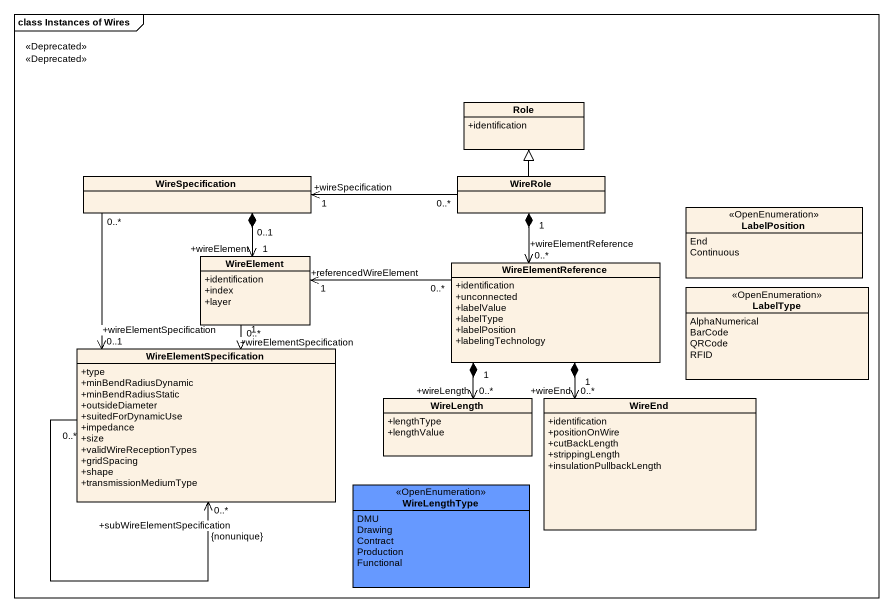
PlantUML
@startuml
mainframe class Instances of Wires
hide circle
hide empty members
skinparam classAttributeIconSize 0
class Role {
  +identification
}
class WireSpecification
class WireRole
enum LabelPosition <<OpenEnumeration>> {
  End
  Continuous
}
class WireElement {
  +identification
  +index
  +layer
}
class WireElementReference {
  +identification
  +unconnected
  +labelValue
  +labelType
  +labelPosition
  +labelingTechnology
}
enum LabelType <<OpenEnumeration>> {
  AlphaNumerical
  BarCode
  QRCode
  RFID
}
class WireElementSpecification {
  +type
  +minBendRadiusDynamic
  +minBendRadiusStatic
  +outsideDiameter
  +suitedForDynamicUse
  +impedance
  +size
  +validWireReceptionTypes
  +gridSpacing
  +shape
  +transmissionMediumType
}
class WireLength {
  +lengthType
  +lengthValue
}
class WireEnd {
  +identification
  +positionOnWire
  +cutBackLength
  +strippingLength
  +insulationPullbackLength
}
enum WireLengthType <<OpenEnumeration>> #6699FF {
  DMU
  Drawing
  Contract
  Production
  Functional
}
WireSpecification "0..1" *--> "+wireElement\n1" WireElement
WireSpecification "0..*" --> "+wireElementSpecification\n0..1" WireElementSpecification : <<Deprecated>>
WireRole -up-|> Role
WireRole "0..*" -left-> "+wireSpecification\n1" WireSpecification
WireRole "1" *--> "+wireElementReference\n0..*" WireElementReference
WireElement "0..*" --> "+wireElementSpecification\n1" WireElementSpecification
WireElementReference "0..*" -left-> "+referencedWireElement\n1" WireElement
WireElementReference "1" *--> "+wireEnd\n0..*" WireEnd
WireElementSpecification "0..*" --> "+subWireElementSpecification\n0..*\n{nonunique}" WireElementSpecification : <<Deprecated>>
WireLength "+wireLength\n0..*" <-up-* "1" WireElementReference
@enduml
